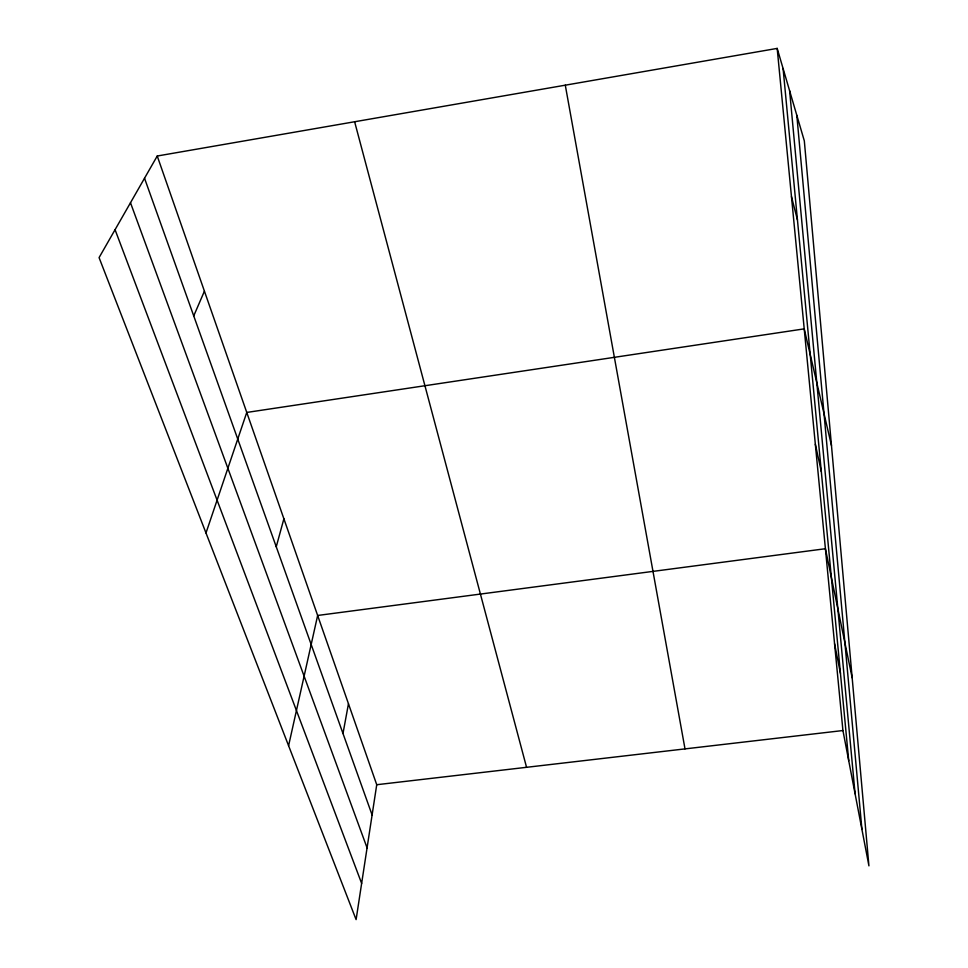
<?xml version="1.0" encoding="UTF-8"?>
<svg xmlns="http://www.w3.org/2000/svg" width="968" height="968" viewBox="0 0 968 968"><rect width="100%" height="100%" fill="white"/><g stroke="black" fill="none" stroke-linecap="round" stroke-linejoin="round"><path stroke-width="1.45" d="M157.239 156.017L376.733 784.721L356.103 919.6L99.075 257.621L157.239 156.017L777.183 48.4L804.323 140.88L868.925 865.864L842.934 730.538L777.183 48.4M342.987 733.514L348.468 703.76M288.585 745.723L317.649 615.466L825.414 548.723L852.167 677.818M276.255 546.787L283.89 518.775M205.99 532.981L246.755 412.441L804.214 328.866L831.464 445.461M193.733 315.919L204.417 291.174M376.733 784.721L842.934 730.538M115.059 229.682L361.645 883.397M130.486 202.736L367.078 847.871M144.522 178.221L372.111 814.983M354.627 121.75L526.556 767.309M791.473 196.625L797.438 219.893M815.346 444.264L821.324 471.634M834.561 643.744L840.454 673.341M565.288 85.184L685.005 748.893M783.088 68.498L848.742 760.8M789.622 90.762L855.083 793.76M796.821 115.313L861.931 829.443"/></g></svg>
